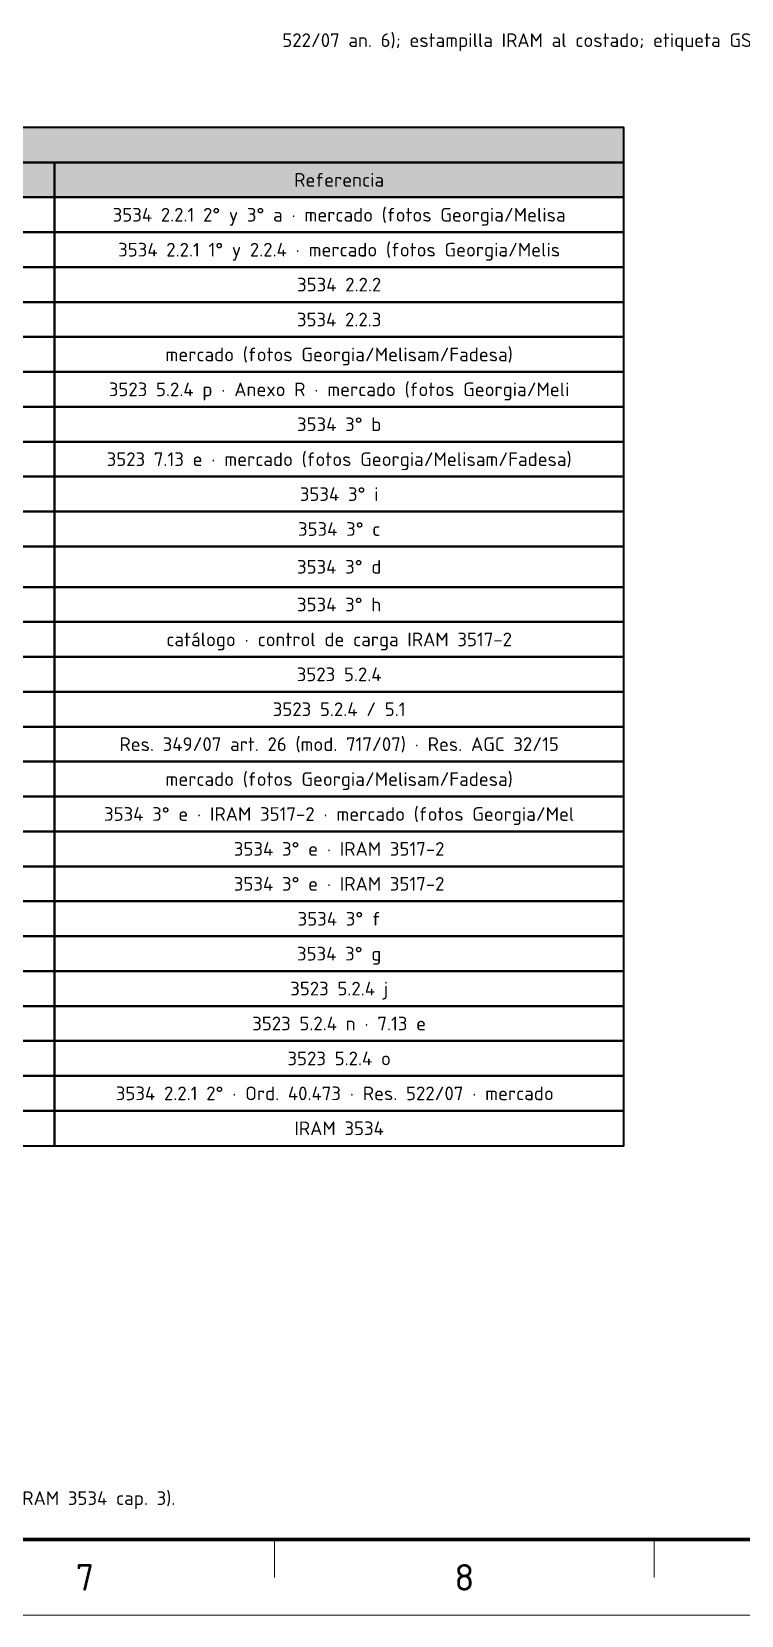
# Model space of a CAD drawing. Header units: millimetres. Extents: x 0 to 2208, y 0 to 420.
# Drawn here: x 1929 to 2022.5, y 0 to 208.6 of the extents above; entities that cross this region are included whole.
import ezdxf
from ezdxf.enums import TextEntityAlignment as Align

# ---------------------------------------------------------------- set-up
doc = ezdxf.new("R2010")
doc.units = ezdxf.units.MM
for name, color, linetype, lineweight in [('06-TEXTO', 7, 'CONTINUOUS', 25), ('07-RECUADRO', 7, 'CONTINUOUS', 70), ('08-FINA', 5, 'CONTINUOUS', 18), ('10-ROTULO', 7, 'CONTINUOUS', 35), ('13-GRAFICA', 30, 'CONTINUOUS', 18)]:
    doc.layers.add(name, color=color, linetype=linetype, lineweight=lineweight)
doc.styles.add('ISO3098', font='isocpeur.ttf')

msp = doc.modelspace()

# ---------------------------------------------------------------- hatches: boundary and pattern name
at = {"layer": '13-GRAFICA', "true_color": 0xffd200}
h = msp.add_hatch(color=7, dxfattribs=at)
h.dxf.hatch_style = 1
h.paths.add_polyline_path([(2007, 191.4), (2007, 196), (1645, 196), (1645, 191.4)])
at = {"layer": '13-GRAFICA', "true_color": 0xe8e8e8}
h = msp.add_hatch(color=7, dxfattribs=at)
h.dxf.hatch_style = 1
h.paths.add_polyline_path([(2007, 186.8), (2007, 191.4), (1645, 191.4), (1645, 186.8)])

# ---------------------------------------------------------------- linework, layer by layer
at = {"layer": '07-RECUADRO'}
msp.add_lwpolyline([(1639, 10), (2198, 10), (2198, 410), (1639, 410)], close=True, dxfattribs=at)
at = {"layer": '08-FINA'}
for p, q in [((1961, 10), (1961, 5)), ((2011, 10), (2011, 5))]:
    msp.add_line(p, q, dxfattribs=at)
msp.add_lwpolyline([(1614, 0), (2208, 0), (2208, 420), (1614, 420)], close=True, dxfattribs=at)
at = {"layer": '10-ROTULO'}
for points in [[(1645, 191.4), (2007, 191.4), (2007, 196), (1645, 196)], [(1696, 186.8), (1932, 186.8), (1932, 191.4), (1696, 191.4)], [(1932, 186.8), (2007, 186.8), (2007, 191.4), (1932, 191.4)], [(1696, 182.2), (1932, 182.2), (1932, 186.8), (1696, 186.8)], [(1932, 182.2), (2007, 182.2), (2007, 186.8), (1932, 186.8)], [(1696, 177.6), (1932, 177.6), (1932, 182.2), (1696, 182.2)], [(1932, 177.6), (2007, 177.6), (2007, 182.2), (1932, 182.2)], [(1696, 173), (1932, 173), (1932, 177.6), (1696, 177.6)], [(1932, 173), (2007, 173), (2007, 177.6), (1932, 177.6)], [(1696, 168.4), (1932, 168.4), (1932, 173), (1696, 173)], [(1932, 168.4), (2007, 168.4), (2007, 173), (1932, 173)], [(1696, 163.8), (1932, 163.8), (1932, 168.4), (1696, 168.4)], [(1932, 163.8), (2007, 163.8), (2007, 168.4), (1932, 168.4)], [(1696, 159.2), (1932, 159.2), (1932, 163.8), (1696, 163.8)], [(1932, 159.2), (2007, 159.2), (2007, 163.8), (1932, 163.8)], [(1696, 154.6), (1932, 154.6), (1932, 159.2), (1696, 159.2)], [(1932, 154.6), (2007, 154.6), (2007, 159.2), (1932, 159.2)], [(1696, 150), (1932, 150), (1932, 154.6), (1696, 154.6)], [(1932, 150), (2007, 150), (2007, 154.6), (1932, 154.6)], [(1696, 145.4), (1932, 145.4), (1932, 150), (1696, 150)], [(1932, 145.4), (2007, 145.4), (2007, 150), (1932, 150)], [(1696, 140.8), (1932, 140.8), (1932, 145.4), (1696, 145.4)], [(1932, 140.8), (2007, 140.8), (2007, 145.4), (1932, 145.4)], [(1696, 135.46), (1932, 135.46), (1932, 140.8), (1696, 140.8)], [(1932, 135.46), (2007, 135.46), (2007, 140.8), (1932, 140.8)], [(1696, 130.86), (1932, 130.86), (1932, 135.46), (1696, 135.46)], [(1932, 130.86), (2007, 130.86), (2007, 135.46), (1932, 135.46)], [(1696, 126.26), (1932, 126.26), (1932, 130.86), (1696, 130.86)], [(1932, 126.26), (2007, 126.26), (2007, 130.86), (1932, 130.86)], [(1696, 121.66), (1932, 121.66), (1932, 126.26), (1696, 126.26)], [(1932, 121.66), (2007, 121.66), (2007, 126.26), (1932, 126.26)], [(1696, 117.06), (1932, 117.06), (1932, 121.66), (1696, 121.66)], [(1932, 117.06), (2007, 117.06), (2007, 121.66), (1932, 121.66)], [(1696, 112.46), (1932, 112.46), (1932, 117.06), (1696, 117.06)], [(1932, 112.46), (2007, 112.46), (2007, 117.06), (1932, 117.06)], [(1696, 107.86), (1932, 107.86), (1932, 112.46), (1696, 112.46)], [(1932, 107.86), (2007, 107.86), (2007, 112.46), (1932, 112.46)], [(1696, 103.26), (1932, 103.26), (1932, 107.86), (1696, 107.86)], [(1932, 103.26), (2007, 103.26), (2007, 107.86), (1932, 107.86)], [(1696, 98.66), (1932, 98.66), (1932, 103.26), (1696, 103.26)], [(1932, 98.66), (2007, 98.66), (2007, 103.26), (1932, 103.26)], [(1696, 94.06), (1932, 94.06), (1932, 98.66), (1696, 98.66)], [(1932, 94.06), (2007, 94.06), (2007, 98.66), (1932, 98.66)], [(1696, 89.46), (1932, 89.46), (1932, 94.06), (1696, 94.06)], [(1932, 89.46), (2007, 89.46), (2007, 94.06), (1932, 94.06)], [(1696, 84.86), (1932, 84.86), (1932, 89.46), (1696, 89.46)], [(1932, 84.86), (2007, 84.86), (2007, 89.46), (1932, 89.46)], [(1696, 80.26), (1932, 80.26), (1932, 84.86), (1696, 84.86)], [(1932, 80.26), (2007, 80.26), (2007, 84.86), (1932, 84.86)], [(1696, 75.66), (1932, 75.66), (1932, 80.26), (1696, 80.26)], [(1932, 75.66), (2007, 75.66), (2007, 80.26), (1932, 80.26)], [(1696, 71.06), (1932, 71.06), (1932, 75.66), (1696, 75.66)], [(1932, 71.06), (2007, 71.06), (2007, 75.66), (1932, 75.66)], [(1696, 66.46), (1932, 66.46), (1932, 71.06), (1696, 71.06)], [(1932, 66.46), (2007, 66.46), (2007, 71.06), (1932, 71.06)], [(1696, 61.86), (1932, 61.86), (1932, 66.46), (1696, 66.46)], [(1932, 61.86), (2007, 61.86), (2007, 66.46), (1932, 66.46)]]:
    msp.add_lwpolyline(points, close=True, dxfattribs=at)

# ---------------------------------------------------------------- texts
at = {"layer": '06-TEXTO', "style": 'ISO3098'}
for s, height, p in [('522/07 an. 6); estampilla IRAM al costado; etiqueta GS1 a 180° (posterior).', 1.8, (2004, 207.5)), ('Referencia', 1.8, (1969.5, 189.1)), ('3534 2.2.1 2° y 3° a · mercado (fotos Georgia/Melisa', 1.8, (1969.5, 184.5)), ('3534 2.2.1 1° y 2.2.4 · mercado (fotos Georgia/Melis', 1.8, (1969.5, 179.9)), ('3534 2.2.2', 1.8, (1969.5, 175.3)), ('3534 2.2.3', 1.8, (1969.5, 170.7)), ('mercado (fotos Georgia/Melisam/Fadesa)', 1.8, (1969.5, 166.1)), ('3523 5.2.4 p · Anexo R · mercado (fotos Georgia/Meli', 1.8, (1969.5, 161.5)), ('3534 3° b', 1.8, (1969.5, 156.9)), ('3523 7.13 e · mercado (fotos Georgia/Melisam/Fadesa)', 1.8, (1969.5, 152.3)), ('3534 3° i', 1.8, (1969.5, 147.7)), ('3534 3° c', 1.8, (1969.5, 143.1)), ('3534 3° d', 1.8, (1969.5, 138.13)), ('3534 3° h', 1.8, (1969.5, 133.16)), ('catálogo · control de carga IRAM 3517-2', 1.8, (1969.5, 128.56)), ('3523 5.2.4', 1.8, (1969.5, 123.96)), ('3523 5.2.4 / 5.1', 1.8, (1969.5, 119.36)), ('Res. 349/07 art. 26 (mod. 717/07) · Res. AGC 32/15', 1.8, (1969.5, 114.76)), ('mercado (fotos Georgia/Melisam/Fadesa)', 1.8, (1969.5, 110.16)), ('3534 3° e · IRAM 3517-2 · mercado (fotos Georgia/Mel', 1.8, (1969.5, 105.56)), ('3534 3° e · IRAM 3517-2', 1.8, (1969.5, 100.96)), ('3534 3° e · IRAM 3517-2', 1.8, (1969.5, 96.36)), ('3534 3° f', 1.8, (1969.5, 91.76)), ('3534 3° g', 1.8, (1969.5, 87.16)), ('3523 5.2.4 j', 1.8, (1969.5, 82.56)), ('3523 5.2.4 n · 7.13 e', 1.8, (1969.5, 77.96)), ('3523 5.2.4 o', 1.8, (1969.5, 73.36)), ('3534 2.2.1 2° · Ord. 40.473 · Res. 522/07 · mercado ', 1.8, (1969.5, 68.76)), ('IRAM 3534', 1.8, (1969.5, 64.16)), ('7', 3.5, (1936, 5)), ('8', 3.5, (1986, 5))]:
    msp.add_text(s, height=height, dxfattribs=at).set_placement(p, align=Align.MIDDLE_CENTER)
msp.add_text('Letra de instrucciones 6,5 mm (IRAM 3534 2.2.4.3: masa total ≥ 9 kg: 6,5-10 mm); mayúsculas IRAM 4503, color en contraste. Ubic.: C panel central ≤ 108°, I/D alas, P pie. Vinilo laminado ensayado a adherencia ≥ 0,35 N/mm y abrasión 100 pasadas (IRAM 3534 cap. 3).', height=1.8, dxfattribs=at).set_placement((1645, 14), align=Align.BOTTOM_LEFT)

doc.saveas('drawing.dxf')
